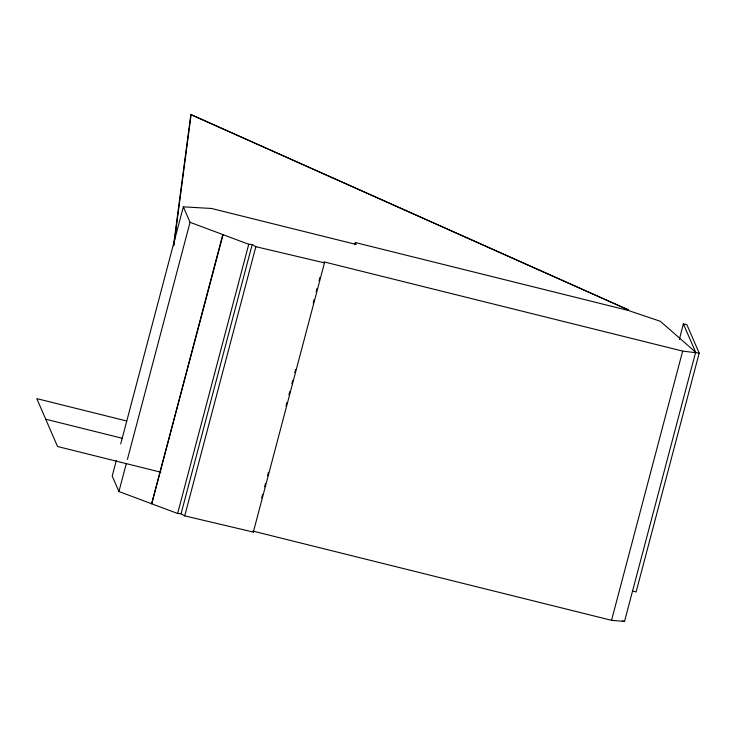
<?xml version="1.0" encoding="UTF-8"?>
<svg xmlns="http://www.w3.org/2000/svg" width="736" height="736" viewBox="0 0 736 736"><rect width="100%" height="100%" fill="white"/><g stroke="black" fill="none" stroke-linecap="round" stroke-linejoin="round"><path stroke-width="1.1" d="M173.576 245.244L190.826 114.558L628.581 309.966L190.826 114.558M173.816 245.796L191.066 115.11M679.383 339.443L683.358 323.849L686.909 324.732L699.2 353.105L636.097 591.956L632.537 591.072M116.316 460.543L112.222 476.045L118.928 491.528L177.624 513.489L181.074 513.756L184.718 515.89L253.331 532.073L324.466 262.862L324.052 261.896L682.668 351.1L699.2 353.105M120.713 443.918L183.347 206.834L211.48 208.472L356.187 244.472L355.359 242.558L628.02 310.38L660.367 321.31L695.649 352.222L624.514 621.442L611.542 620.319L252.917 531.107L253.331 532.073M118.928 491.528L126.242 463.836M127.411 459.402L190.054 222.318L183.347 206.834M222.778 234.554L151.671 503.81L223.082 234.674M177.624 513.489L248.759 244.278L252.2 244.536L255.843 246.68L324.466 262.862M181.074 513.756L252.2 244.536M184.718 515.89L255.843 246.68M261.703 497.876L262.577 494.546M264.629 486.79L265.503 483.469M267.554 475.714L268.428 472.392M285.991 405.922L286.874 402.592M288.917 394.836L289.8 391.515M291.852 383.76L292.726 380.438M294.777 372.683L295.651 369.362M313.214 302.882L314.097 299.561M316.14 291.806L317.023 288.484M319.074 280.729L319.948 277.408M354.77 244.775L355.359 242.558M611.542 620.319L682.668 351.1M126.712 421.001L36.8 398.636L57.546 446.522L160.834 472.218L160.31 471.003M45.724 419.226L122.314 438.279M622.306 620.89L624.514 621.442M190.054 222.318L248.759 244.278M683.358 323.849L695.649 352.222M626.364 308.927L626.603 309.479"/></g></svg>
